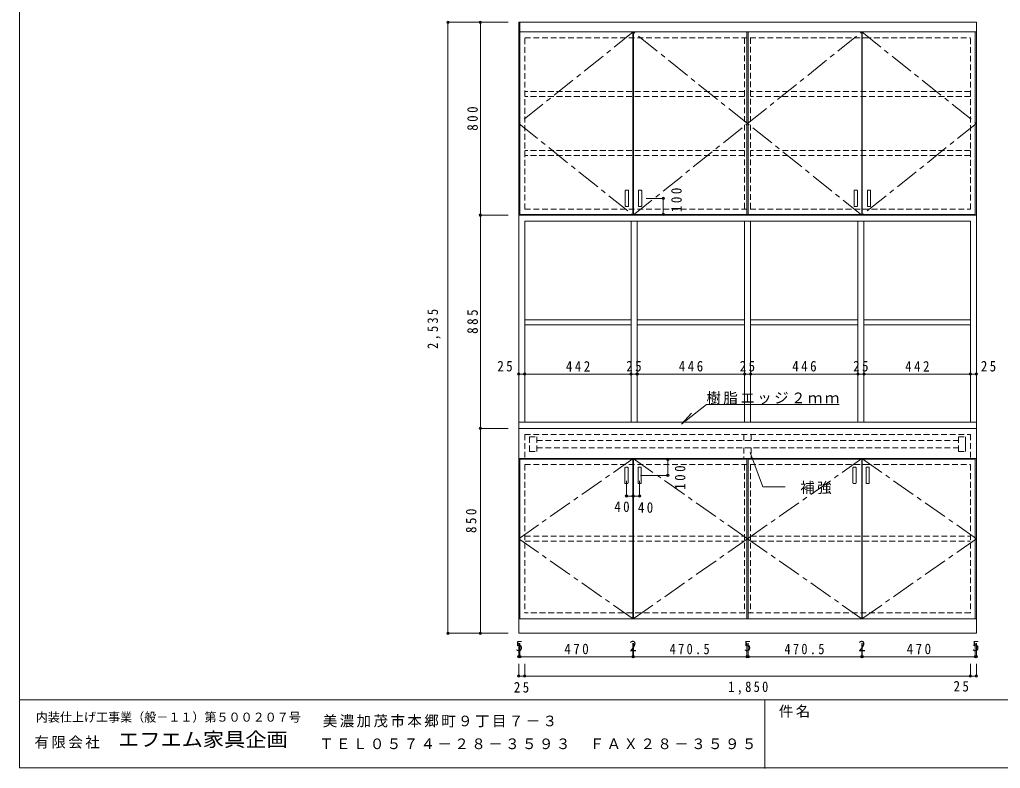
# Model space of a CAD drawing. Units: millimetres at full size, sheet at 1:20, with parts at other scales. Extents: x -4000 to 3877, y -2932 to 2626.
# Drawn here: x -4000 to 71, y -2932 to 174 of the extents above; entities that cross this region are included whole.
import ezdxf
from ezdxf.enums import TextEntityAlignment as Align

# ---------------------------------------------------------------- set-up
doc = ezdxf.new("R2010")
doc.units = ezdxf.units.MM
doc.header["$LTSCALE"] = 20
doc.header["$PDMODE"] = 32
doc.header["$PDSIZE"] = 10
doc.linetypes.add('CHAIN1', pattern=[8, 5, -1, 1, -1])
doc.linetypes.add('DASHED1', pattern=[1.8, 1.2, -0.6])
for name, color, linetype, lineweight in [('1-A', 7, 'Continuous', 9), ('2-0', 7, 'Continuous', 9), ('3-0', 2, 'Continuous', 9), ('3-C', 4, 'Continuous', 9)]:
    doc.layers.add(name, color=color, linetype=linetype, lineweight=lineweight)
doc.styles.add('ＤＨＰ平成明朝体W7', font='')
doc.styles.add('ＭＳ ゴシック', font='')
doc.styles.add('ＭＳ Ｐゴシック', font='')
doc.styles.get('ＤＨＰ平成明朝体W7').set_extended_font_data('ＤＨＰ平成明朝体W7')
doc.styles.get('ＭＳ ゴシック').set_extended_font_data('MS Gothic')
doc.styles.get('ＭＳ Ｐゴシック').set_extended_font_data('MS PGothic')

msp = doc.modelspace()

# ---------------------------------------------------------------- linework, layer by layer
at = {"layer": '1-A'}
for p, q in [((3876.94, -2648.42), (-3999.8, -2648.42)), ((-906.83, -2648.42), (-906.83, -2932.2))]:
    msp.add_line(p, q, dxfattribs=at)
at = {"layer": '2-0'}
for p, q in [((-3999.8, 2626.44), (-3999.8, -2930.16)), ((-1923.23, 163.17), (-1923.23, -633.83)), ((-1454.23, 123.17), (-1454.23, -633.83)), ((-1452.23, 123.17), (-1452.23, -633.83)), ((-980.73, 123.17), (-980.73, -633.83)), ((-975.73, 123.17), (-975.73, -633.83)), ((-504.23, 123.17), (-504.23, -633.83)), ((-502.23, 123.17), (-502.23, -633.83)), ((-33.23, 123.17), (-33.23, -633.83)), ((-1923.23, -633.83), (-1454.23, -633.83)), ((-1452.23, -633.83), (-33.23, -633.83)), ((-1148.62, -1421.83), (-598.62, -1421.83)), ((-1928.23, -1495.83), (-28.23, -1495.83)), ((-1923.23, -1649.83), (-1923.23, -2311.83)), ((-980.73, -1649.83), (-1923.23, -1649.83)), ((-1454.23, -1649.83), (-1454.23, -2311.83)), ((-1452.23, -1649.83), (-1452.23, -2311.83)), ((-980.73, -1649.83), (-980.73, -2311.83)), ((-975.73, -1649.83), (-975.73, -2311.83)), ((-33.23, -1649.83), (-975.73, -1649.83)), ((-504.23, -1649.83), (-504.23, -2311.83)), ((-502.23, -1649.83), (-502.23, -2311.83)), ((-33.23, -1649.83), (-33.23, -2311.83)), ((-1928.23, -2469.18), (-1928.23, -2413.09)), ((-1923.23, -2469.18), (-1923.23, -2413.09)), ((-1454.23, -2469.18), (-1454.23, -2413.09)), ((-1452.23, -2469.18), (-1452.23, -2413.09)), ((-980.73, -2469.18), (-980.73, -2413.09)), ((-975.73, -2469.18), (-975.73, -2413.09)), ((-504.23, -2469.18), (-504.23, -2413.09)), ((-502.23, -2469.18), (-502.23, -2413.09)), ((-33.23, -2469.18), (-33.23, -2413.09)), ((-28.23, -2469.18), (-28.23, -2413.09)), ((-1928.23, -2469.18), (-1923.23, -2469.18)), ((-1923.23, -2469.18), (-1454.23, -2469.18)), ((-1454.23, -2469.18), (-1452.23, -2469.18)), ((-1452.23, -2469.18), (-980.73, -2469.18)), ((-980.73, -2469.18), (-975.73, -2469.18)), ((-975.73, -2469.18), (-504.23, -2469.18)), ((-504.23, -2469.18), (-502.23, -2469.18)), ((-502.23, -2469.18), (-33.23, -2469.18)), ((-33.23, -2469.18), (-28.23, -2469.18)), ((-1903.23, -2549.14), (-1903.23, -2498.77)), ((-53.23, -2549.14), (-53.23, -2498.77)), ((-1903.23, -2549.14), (-53.23, -2549.14)), ((3876.94, -2930.16), (-3999.8, -2930.16))]:
    msp.add_line(p, q, dxfattribs=at)
at = {"layer": '2-0', "color": 4}
for p, q in [((-2222, 163.17), (-2087.29, 163.17)), ((-2222, -2371.83), (-2222, 163.17)), ((-2087.29, 163.17), (-1972.22, 163.17)), ((-1928.23, 163.17), (-28.23, 163.17)), ((-1928.23, 163.17), (-1928.23, -2371.83)), ((-28.23, 163.17), (-28.23, -2371.83)), ((-1928.23, 123.17), (-28.23, 123.17)), ((-1453.23, 123.17), (-1453.23, -636.83)), ((-2087.29, -636.83), (-1972.22, -636.83)), ((-1928.23, -636.83), (-28.23, -636.83)), ((-518.23, -636.83), (-1903.23, -636.83)), ((-1903.23, -636.83), (-53.23, -636.83)), ((-1903.23, -661.83), (-1903.23, -1496.83)), ((-1903.23, -661.83), (-53.23, -661.83)), ((-1461.57, -661.83), (-1461.57, -1496.83)), ((-1436.57, -661.83), (-1436.57, -1496.83)), ((-990.73, -661.83), (-990.73, -1496.83)), ((-965.73, -661.83), (-965.73, -1496.83)), ((-519.91, -661.83), (-519.91, -1496.83)), ((-494.91, -661.83), (-494.91, -1496.83)), ((-53.23, -661.83), (-53.23, -1496.83)), ((-1903.23, -1071.33), (-1462.23, -1071.33)), ((-1903.23, -1092.33), (-1462.23, -1092.33)), ((-1436.57, -1071.33), (-990.73, -1071.33)), ((-1436.57, -1092.33), (-990.73, -1092.33)), ((-965.73, -1071.33), (-520.57, -1071.33)), ((-965.73, -1092.33), (-520.57, -1092.33)), ((-494.91, -1071.33), (-53.91, -1071.33)), ((-494.91, -1092.33), (-53.91, -1092.33)), ((-2087.29, -1521.83), (-1972.22, -1521.83)), ((-2087.29, -2371.83), (-2087.29, -1521.83)), ((-1928.23, -1521.83), (-28.23, -1521.83)), ((-1928.23, -1646.83), (-975.73, -1646.83)), ((-975.73, -1646.83), (-28.23, -1646.83)), ((-1928.23, -2311.83), (-28.23, -2311.83)), ((-2222, -2371.83), (-2145.2, -2371.83)), ((-1972.22, -2371.83), (-2149.44, -2371.83)), ((-1928.23, -2371.83), (-28.23, -2371.83)), ((-1928.23, -2549.14), (-1928.23, -2498.77)), ((-1903.23, -2549.14), (-1903.23, -2498.77)), ((-53.23, -2549.14), (-53.23, -2498.77)), ((-28.23, -2549.14), (-28.23, -2498.77)), ((-28.23, -2537.69), (-28.23, -2498.77)), ((-28.23, -2549.14), (-28.23, -2511.71)), ((-28.23, -2549.14), (-28.23, -2515.83))]:
    msp.add_line(p, q, dxfattribs=at)
at = {"layer": '2-0', "color": 2, "linetype": 'CHAIN1'}
for p, q in [((-1453.23, 123.17), (-1928.23, -256.83)), ((-978.23, -256.83), (-503.23, 123.17)), ((-503.23, 123.17), (-28.23, -256.83)), ((-1928.23, -256.83), (-1453.23, -636.83)), ((-503.23, -636.83), (-978.23, -256.83)), ((-28.23, -256.83), (-503.23, -636.83)), ((-1453.23, -1646.83), (-1928.23, -1979.33)), ((-503.23, -1646.83), (-978.23, -1979.33)), ((-503.23, -1646.83), (-28.23, -1979.33)), ((-1928.23, -1979.33), (-1453.23, -2311.83)), ((-978.23, -1979.33), (-503.23, -2311.83)), ((-28.23, -1979.33), (-503.23, -2311.83))]:
    msp.add_line(p, q, dxfattribs=at)
at = {"layer": '2-0', "color": 2, "linetype": 'DASHED1'}
for p, q in [((-1903.23, 98.17), (-489.53, 98.17)), ((-1903.23, -611.83), (-1903.23, 98.17)), ((-990.73, 98.17), (-990.73, -611.83)), ((-965.73, 98.17), (-965.73, -611.83)), ((-489.53, 98.17), (-53.23, 98.17)), ((-53.23, -611.83), (-53.23, 98.17)), ((-990.73, -123.83), (-1903.23, -123.83)), ((-990.73, -144.83), (-1903.23, -144.83)), ((-53.23, -123.83), (-965.73, -123.83)), ((-53.23, -144.83), (-965.73, -144.83)), ((-990.73, -368.83), (-1903.23, -368.83)), ((-990.73, -389.83), (-1903.23, -389.83)), ((-53.23, -368.83), (-965.73, -368.83)), ((-53.23, -389.83), (-965.73, -389.83)), ((-1903.23, -611.83), (-53.23, -611.83)), ((-1903.23, -1546.83), (-53.23, -1546.83)), ((-1903.23, -1546.83), (-1903.23, -1646.83)), ((-993.23, -1546.83), (-993.23, -1571.83)), ((-963.23, -1546.83), (-963.23, -1571.83)), ((-53.23, -1546.83), (-53.23, -1646.83)), ((-1883.23, -1556.83), (-1853.23, -1556.83)), ((-1853.23, -1556.83), (-1853.23, -1616.83)), ((-1853.23, -1571.83), (-103.23, -1571.83)), ((-103.23, -1556.83), (-73.23, -1556.83)), ((-73.23, -1556.83), (-73.23, -1616.83)), ((-73.23, -1571.83), (-73.23, -1601.83)), ((-1853.23, -1601.83), (-103.23, -1601.83)), ((-993.23, -1601.83), (-993.23, -1646.83)), ((-963.23, -1601.83), (-963.23, -1646.83)), ((-1903.23, -1671.83), (-489.53, -1671.83)), ((-1903.23, -1671.83), (-1903.23, -2286.83)), ((-990.73, -1671.83), (-990.73, -2286.83)), ((-965.73, -1671.83), (-965.73, -2286.83)), ((-489.53, -1671.83), (-53.23, -1671.83)), ((-53.23, -1671.83), (-53.23, -2286.83)), ((-1903.23, -1969.33), (-990.73, -1969.33)), ((-1903.23, -1989.33), (-990.73, -1989.33)), ((-965.73, -1969.33), (-53.23, -1969.33)), ((-965.73, -1989.33), (-53.23, -1989.33)), ((-53.23, -2286.83), (-1903.23, -2286.83))]:
    msp.add_line(p, q, dxfattribs=at)
at = {"layer": '2-0', "color": 2, "linetype": 'CHAIN1'}
for points in [[(-1453.23, -636.83), (-978.23, -256.83), (-1453.23, 123.17)], [(-1453.23, -2311.83), (-978.23, -1979.33), (-1453.23, -1646.83)]]:
    msp.add_lwpolyline(points, dxfattribs=at)
at = {"layer": '2-0'}
msp.add_lwpolyline([(-1148.62, -1421.83), (-1252.38, -1503.97), (-1211.31, -1458.58)], dxfattribs=at)
at = {"layer": '2-0', "color": 2, "linetype": 'DASHED1'}
for points in [[(-1883.23, -1556.83), (-1883.23, -1616.83), (-1853.23, -1616.83)], [(-103.23, -1556.83), (-103.23, -1616.83), (-73.23, -1616.83)]]:
    msp.add_lwpolyline(points, dxfattribs=at)
at = {"layer": '2-0', "color": 2}
msp.add_lwpolyline([(-967.05, -1621.24), (-915.03, -1764.59), (-821.46, -1764.59)], dxfattribs=at)
at = {"layer": '2-0', "color": 6}
for p in [(-2222, 163.17), (-2087.29, 163.17), (-2087.29, -636.83), (-1928.23, -1295.96), (-1903.23, -1295.96), (-1461.57, -1295.96), (-1436.57, -1295.96), (-990.73, -1295.96), (-965.73, -1295.96), (-519.91, -1295.96), (-494.91, -1295.96), (-53.23, -1295.96), (-28.23, -1295.96), (-2087.29, -1521.83), (-2222, -2371.83), (-2087.29, -2371.83), (-1928.23, -2549.14), (-1903.23, -2549.14), (-53.23, -2549.14), (-28.23, -2549.14)]:
    msp.add_point(p, dxfattribs=at)
at = {"layer": '2-0'}
for p in [(-1928.23, -2469.18), (-1923.23, -2469.18), (-1454.23, -2469.18), (-1452.23, -2469.18), (-980.73, -2469.18), (-975.73, -2469.18), (-504.23, -2469.18), (-502.23, -2469.18), (-33.23, -2469.18), (-28.23, -2469.18), (-1903.23, -2549.14), (-53.23, -2549.14)]:
    msp.add_point(p, dxfattribs=at)
at = {"layer": '3-0', "color": 7}
for p, q in [((-1485.61, -535.49), (-1485.61, -598.83)), ((-1483.61, -533.49), (-1474.27, -533.49)), ((-1472.27, -535.49), (-1472.27, -598.83)), ((-1430.94, -535.49), (-1430.94, -598.83)), ((-1428.94, -533.49), (-1419.61, -533.49)), ((-1417.61, -535.49), (-1417.61, -598.83)), ((-1327.98, -567.16), (-1398.41, -567.16)), ((-1327.98, -633.83), (-1327.98, -567.16)), ((-535.61, -535.49), (-535.61, -598.83)), ((-533.61, -533.49), (-524.27, -533.49)), ((-522.27, -535.49), (-522.27, -598.83)), ((-480.94, -535.49), (-480.94, -598.83)), ((-478.94, -533.49), (-469.61, -533.49)), ((-467.61, -535.49), (-467.61, -598.83)), ((-1483.61, -600.83), (-1474.27, -600.83)), ((-1428.94, -600.83), (-1419.61, -600.83)), ((-533.61, -600.83), (-524.27, -600.83)), ((-478.94, -600.83), (-469.61, -600.83)), ((-1308.98, -1649.83), (-1404.14, -1649.83)), ((-1308.98, -1716.49), (-1308.98, -1649.83)), ((-1487.51, -1748.16), (-1487.51, -1684.83)), ((-1476.18, -1682.83), (-1485.51, -1682.83)), ((-1474.18, -1748.16), (-1474.18, -1684.83)), ((-1432.84, -1748.16), (-1432.84, -1684.83)), ((-1421.51, -1682.83), (-1430.84, -1682.83)), ((-1419.51, -1748.16), (-1419.51, -1684.83)), ((-540.84, -1748.16), (-540.84, -1684.83)), ((-529.51, -1682.83), (-538.84, -1682.83)), ((-527.51, -1748.16), (-527.51, -1684.83)), ((-486.18, -1748.16), (-486.18, -1684.83)), ((-474.84, -1682.83), (-484.18, -1682.83)), ((-472.84, -1748.16), (-472.84, -1684.83)), ((-1476.18, -1750.16), (-1485.51, -1750.16)), ((-1480.84, -1739.5), (-1480.84, -1767.5)), ((-1421.51, -1750.16), (-1430.84, -1750.16)), ((-1426.18, -1738.93), (-1426.18, -1765.21)), ((-1421.95, -1716.49), (-1392.88, -1716.49)), ((-1308.98, -1716.49), (-1404.14, -1716.49)), ((-529.51, -1750.16), (-538.84, -1750.16)), ((-474.84, -1750.16), (-484.18, -1750.16)), ((-1480.84, -1802.36), (-1480.84, -1758.93)), ((-1426.18, -1802.36), (-1426.18, -1758.93)), ((-1480.84, -1802.36), (-1454.18, -1802.36))]:
    msp.add_line(p, q, dxfattribs=at)
msp.add_lwpolyline([(-1454.18, -1802.36), (-1450.84, -1802.36), (-1424.18, -1802.36)], dxfattribs=at)
for centre, start, end in [((-1483.61, -535.49), 90, 180), ((-1474.27, -535.49), 0, 90), ((-1428.94, -535.49), 90, 180), ((-1419.61, -535.49), 0, 90), ((-533.61, -535.49), 90, 180), ((-524.27, -535.49), 0, 90), ((-478.94, -535.49), 90, 180), ((-469.61, -535.49), 0, 90), ((-1483.61, -598.83), 180, 270), ((-1474.27, -598.83), 270, 0), ((-1428.94, -598.83), 180, 270), ((-1419.61, -598.83), 270, 0), ((-533.61, -598.83), 180, 270), ((-524.27, -598.83), 270, 0), ((-478.94, -598.83), 180, 270), ((-469.61, -598.83), 270, 0), ((-1485.51, -1684.83), 90, 180), ((-1476.18, -1684.83), 0, 90), ((-1430.84, -1684.83), 90, 180), ((-1421.51, -1684.83), 0, 90), ((-538.84, -1684.83), 90, 180), ((-529.51, -1684.83), 0, 90), ((-484.18, -1684.83), 90, 180), ((-474.84, -1684.83), 0, 90), ((-1485.51, -1748.16), 180, 270), ((-1476.18, -1748.16), 270, 0), ((-1430.84, -1748.16), 180, 270), ((-1421.51, -1748.16), 270, 0), ((-538.84, -1748.16), 180, 270), ((-529.51, -1748.16), 270, 0), ((-484.18, -1748.16), 180, 270), ((-474.84, -1748.16), 270, 0)]:
    msp.add_arc(centre, 2, start, end, dxfattribs=at)
for p in [(-1327.98, -567.16), (-1327.98, -633.83), (-1308.98, -1649.83), (-1308.98, -1716.49), (-1480.84, -1802.36), (-1454.18, -1802.36), (-1452.84, -1802.36), (-1426.18, -1802.36)]:
    msp.add_point(p, dxfattribs=at)
at = {"layer": '3-C'}
for p, q in [((-2087.29, -636.83), (-2087.29, 163.17)), ((-2087.29, -1521.83), (-2087.29, -636.83)), ((-1928.23, -1295.96), (-1903.23, -1295.96)), ((-1903.23, -1295.96), (-1461.57, -1295.96)), ((-1461.57, -1295.96), (-1436.57, -1295.96)), ((-1436.57, -1295.96), (-990.73, -1295.96)), ((-990.73, -1295.96), (-965.73, -1295.96)), ((-965.73, -1295.96), (-519.91, -1295.96)), ((-519.91, -1295.96), (-494.91, -1295.96)), ((-494.91, -1295.96), (-53.23, -1295.96)), ((-53.23, -1295.96), (-28.23, -1295.96)), ((-1903.23, -2549.14), (-1928.23, -2549.14)), ((-28.23, -2549.14), (-53.23, -2549.14))]:
    msp.add_line(p, q, dxfattribs=at)

# ---------------------------------------------------------------- texts
at = {"layer": '1-A', "color": 4, "style": 'ＭＳ ゴシック'}
msp.add_text('内装仕上げ工事業（般－１１）第５００２０７号', height=36.66, dxfattribs=at).set_placement((-3932.66, -2749.5), align=Align.BOTTOM_LEFT)
at = {"layer": '1-A', "style": 'ＭＳ Ｐゴシック', "width": 1.1}
msp.add_text('エフエム家具企画', height=58.65, dxfattribs=at).set_placement((-3591.12, -2859.23), align=Align.BOTTOM_LEFT)
at = {"layer": '1-A', "char_height": 43.99, "attachment_point": 7}
for s, insert, style in [('\\T1.17;件名', (-848.34, -2722.1), 'ＤＨＰ平成明朝体W7'), ('\\T1.17;美濃加茂市本郷町９丁目７－３', (-2741.36, -2762.43), 'ＭＳ ゴシック'), ('\\T1.17;有限会社', (-3937.97, -2850.38), 'ＭＳ Ｐゴシック'), ('\\T1.17;ＴＥＬ０５７４－２８－３５９３\u3000ＦＡＸ２８－３５９５', (-2756.57, -2853.03), 'ＭＳ ゴシック')]:
    msp.add_mtext(s, dxfattribs=dict(at, insert=insert, style=style))
at = {"layer": '2-0', "style": 'ＭＳ ゴシック'}
for s, p in [('5', (-1940.73, -2459.18)), ('2', (-1468.23, -2459.18)), ('5', (-993.23, -2459.18)), ('2', (-518.23, -2459.18)), ('5', (-45.73, -2459.18))]:
    msp.add_text(s, height=43.99, dxfattribs=at).set_placement(p, align=Align.BOTTOM_LEFT)
at = {"layer": '2-0', "char_height": 43.99, "attachment_point": 7, "rotation": 90, "style": 'ＭＳ ゴシック'}
for s, insert in [('\\T1.38;\\W0.9;800', (-2097.29, -286.83)), ('\\T1.38;\\W0.85;2,535', (-2252, -1191.83)), ('\\T1.38;\\W0.9;885', (-2097.29, -1129.33)), ('\\T1.38;\\W0.9;850', (-2103.22, -1955.7))]:
    msp.add_mtext(s, dxfattribs=dict(at, insert=insert))
at = {"layer": '2-0', "char_height": 43.99, "attachment_point": 7, "style": 'ＭＳ ゴシック'}
for s, insert in [('\\T1.36;\\W0.9;25', (-2016.77, -1285.84)), ('\\T1.38;\\W0.9;442', (-1732.4, -1285.96)), ('\\T1.36;\\W0.9;25', (-1481.57, -1285.96)), ('\\T1.38;\\W0.9;446', (-1263.65, -1285.96)), ('\\T1.36;\\W0.9;25', (-1010.73, -1285.96)), ('\\T1.38;\\W0.9;446', (-792.82, -1285.96)), ('\\T1.36;\\W0.9;25', (-539.91, -1285.96)), ('\\T1.38;\\W0.9;442', (-324.07, -1285.96)), ('\\T1.36;\\W0.9;25', (-9.9, -1286)), ('\\T1.17;樹脂エッジ２ｍｍ', (-1148.62, -1421.83)), ('\\T1.17;補強', (-759.48, -1794.71)), ('\\T1.38;\\W0.9;470', (-1738.73, -2459.18)), ('\\T1.38;\\W0.85;470.5', (-1301.48, -2459.18)), ('\\T1.38;\\W0.85;470.5', (-824.98, -2459.18)), ('\\T1.38;\\W0.9;470', (-317.73, -2459.18)), ('\\T1.36;\\W0.9;25', (-1948.23, -2618.2)), ('\\T1.38;\\W0.85;1,850', (-1058.16, -2626.63)), ('\\T1.36;\\W0.9;25', (-123.07, -2613.9))]:
    msp.add_mtext(s, dxfattribs=dict(at, insert=insert))
at = {"layer": '3-0', "color": 7, "char_height": 43.99, "attachment_point": 7, "rotation": 90, "style": 'ＭＳ ゴシック'}
for insert in [(-1250.9, -624.17), (-1235.84, -1776.29)]:
    msp.add_mtext('\\T1.38;\\W0.9;100', dxfattribs=dict(at, insert=insert))
at = {"layer": '3-0', "color": 7, "char_height": 43.99, "attachment_point": 7, "style": 'ＭＳ ゴシック'}
for insert in [(-1531.32, -1868.93), (-1433.38, -1872.49)]:
    msp.add_mtext('\\T1.36;\\W0.9;40', dxfattribs=dict(at, insert=insert))

doc.saveas('drawing.dxf')
